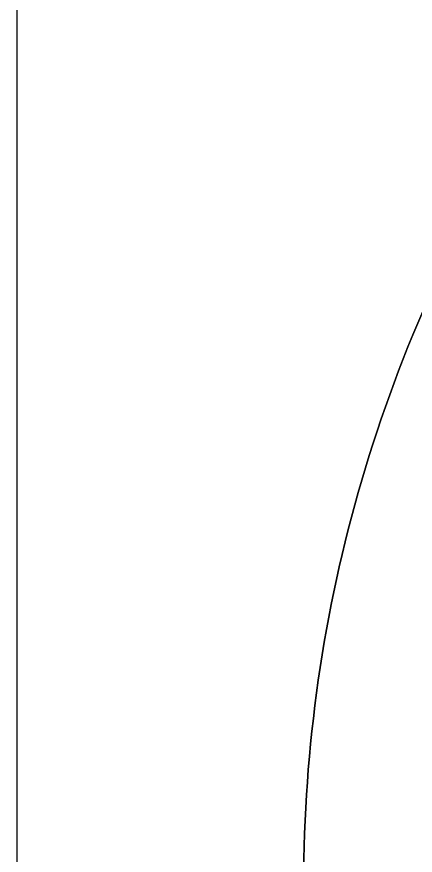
# Model space of a CAD drawing. Header units: centimetres. Extents: x -16.8 to 16.8, y -16.7 to 16.7.
# Drawn here: x -16.77 to -12.81, y 0 to 8.33 of the extents above; entities that cross this region are included whole.
import ezdxf

# ---------------------------------------------------------------- set-up
doc = ezdxf.new("R2010")
doc.units = ezdxf.units.CM
doc.header["$MEASUREMENT"] = 0
doc.layers.add('Layer 1', color=7, linetype='Continuous')

msp = doc.modelspace()

# ---------------------------------------------------------------- linework, layer by layer
at = {"layer": 'Layer 1', "color": 7}
for points, knots in [([(-16.77458, 16.66875), (-16.77458, 16.66875), (16.77458, 16.66875), (16.77458, 16.66875), (16.77458, 16.66875), (16.77458, 16.66875), (16.77458, -16.66875), (16.77458, -16.66875), (16.77458, -16.66875), (16.77458, -16.66875), (-16.77458, -16.66875), (-16.77458, -16.66875), (-16.77458, -16.66875), (-16.77458, -16.66875), (-16.77458, 16.66875), (-16.77458, 16.66875), (-16.77458, 16.66875), (-16.77458, 16.66875), (-16.77458, 16.66875), (-16.77458, 16.66875)], [0, 0, 0, 0, 0.1666667, 0.1666667, 0.1666667, 0.1666667, 0.3333333, 0.3333333, 0.3333333, 0.3333333, 0.5, 0.5, 0.5, 0.5, 0.6666667, 0.6666667, 0.6666667, 0.6666667, 1, 1, 1, 1]), ([(-0.03704, 13.96788), (-2.28812, 13.92096), (-4.53319, 13.34276), (-6.50699, 12.25444), (-6.50699, 12.25444), (-7.85248, 11.49456), (-9.1059, 10.55123), (-10.13883, 9.39765), (-10.13883, 9.39765), (-10.77666, 8.73831), (-11.30723, 7.98477), (-11.79689, 7.21148), (-11.79689, 7.21148), (-13.22599, 4.89938), (-13.97353, 2.17064), (-13.91955, -0.54681), (-13.91955, -0.54681), (-13.88286, -3.33622), (-13.02173, -6.1087), (-11.45117, -8.41622), (-11.45117, -8.41622), (-10.07674, -10.41224), (-8.21373, -12.09181), (-6.03215, -13.16214), (-6.03215, -13.16214), (-4.08234, -14.15944), (-1.8856, -14.63604), (0.2988, -14.64275), (0.2988, -14.64275), (1.34655, -14.60359), (2.39677, -14.49987), (3.41842, -14.25575), (3.41842, -14.25575), (4.41113, -14.02856), (5.36751, -13.66344), (6.28967, -13.23446), (6.28967, -13.23446), (7.22348, -12.75927), (8.13117, -12.22022), (8.94115, -11.55171), (8.94115, -11.55171), (10.31064, -10.48314), (11.43459, -9.12072), (12.33205, -7.6394), (12.33205, -7.6394), (13.06654, -6.39516), (13.60099, -5.03555), (13.93507, -3.63114), (13.93507, -3.63114), (14.12946, -2.73826), (14.28997, -1.83268), (14.29173, -0.91581), (14.29173, -0.91581), (14.43426, 2.26131), (13.49163, 5.48076), (11.61874, 8.05497), (11.61874, 8.05497), (10.97668, 8.97043), (10.22138, 9.8104), (9.36061, 10.52477), (9.36061, 10.52477), (7.19173, 12.43718), (4.40937, 13.62992), (1.53317, 13.90791), (1.53317, 13.90791), (1.00965, 13.93084), (0.48789, 14.01445), (-0.03704, 13.96788)], [0, 0, 0, 0, 0.0555556, 0.0555556, 0.0555556, 0.0555556, 0.1111111, 0.1111111, 0.1111111, 0.1111111, 0.1666667, 0.1666667, 0.1666667, 0.1666667, 0.2222222, 0.2222222, 0.2222222, 0.2222222, 0.2777778, 0.2777778, 0.2777778, 0.2777778, 0.3333333, 0.3333333, 0.3333333, 0.3333333, 0.3888889, 0.3888889, 0.3888889, 0.3888889, 0.4444444, 0.4444444, 0.4444444, 0.4444444, 0.5, 0.5, 0.5, 0.5, 0.5555556, 0.5555556, 0.5555556, 0.5555556, 0.6111111, 0.6111111, 0.6111111, 0.6111111, 0.6666667, 0.6666667, 0.6666667, 0.6666667, 0.7222222, 0.7222222, 0.7222222, 0.7222222, 0.7777778, 0.7777778, 0.7777778, 0.7777778, 0.8333333, 0.8333333, 0.8333333, 0.8333333, 0.8888889, 0.8888889, 0.8888889, 0.8888889, 1, 1, 1, 1])]:
    msp.add_open_spline(points, degree=3, knots=knots, dxfattribs=at)
at = {"layer": 'Layer 1'}
msp.add_open_spline([(-0.03704, 13.96788), (0.48789, 14.01445), (1.00965, 13.93084), (1.53317, 13.90791), (1.53317, 13.90791), (4.40937, 13.62992), (7.19173, 12.43718), (9.36061, 10.52477), (9.36061, 10.52477), (10.22138, 9.8104), (10.97668, 8.97043), (11.61874, 8.05497), (11.61874, 8.05497), (13.49163, 5.48076), (14.43426, 2.26131), (14.29173, -0.91581), (14.29173, -0.91581), (14.28997, -1.83268), (14.12946, -2.73826), (13.93507, -3.63114), (13.93507, -3.63114), (13.60099, -5.03555), (13.06654, -6.39516), (12.33205, -7.6394), (12.33205, -7.6394), (11.43459, -9.12072), (10.31064, -10.48314), (8.94115, -11.55171), (8.94115, -11.55171), (8.13117, -12.22022), (7.22348, -12.75927), (6.28967, -13.23446), (6.28967, -13.23446), (5.36751, -13.66344), (4.41113, -14.02856), (3.41842, -14.25575), (3.41842, -14.25575), (2.39677, -14.49987), (1.34655, -14.60359), (0.2988, -14.64275), (0.2988, -14.64275), (-1.8856, -14.63604), (-4.08234, -14.15944), (-6.03215, -13.16214), (-6.03215, -13.16214), (-8.21373, -12.09181), (-10.07674, -10.41224), (-11.45117, -8.41622), (-11.45117, -8.41622), (-13.02173, -6.1087), (-13.88286, -3.33622), (-13.91955, -0.54681), (-13.91955, -0.54681), (-13.97353, 2.17064), (-13.22599, 4.89938), (-11.79689, 7.21148), (-11.79689, 7.21148), (-11.30723, 7.98477), (-10.77666, 8.73831), (-10.13883, 9.39765), (-10.13883, 9.39765), (-9.1059, 10.55123), (-7.85248, 11.49456), (-6.50699, 12.25444), (-6.50699, 12.25444), (-4.53319, 13.34276), (-2.28812, 13.92096), (-0.03704, 13.96788), (-0.03704, 13.96788), (-0.03704, 13.96788), (-0.03704, 13.96788), (-0.03704, 13.96788)], degree=3, knots=[0, 0, 0, 0, 0.0526316, 0.0526316, 0.0526316, 0.0526316, 0.1052632, 0.1052632, 0.1052632, 0.1052632, 0.1578947, 0.1578947, 0.1578947, 0.1578947, 0.2105263, 0.2105263, 0.2105263, 0.2105263, 0.2631579, 0.2631579, 0.2631579, 0.2631579, 0.3157895, 0.3157895, 0.3157895, 0.3157895, 0.3684211, 0.3684211, 0.3684211, 0.3684211, 0.4210526, 0.4210526, 0.4210526, 0.4210526, 0.4736842, 0.4736842, 0.4736842, 0.4736842, 0.5263158, 0.5263158, 0.5263158, 0.5263158, 0.5789474, 0.5789474, 0.5789474, 0.5789474, 0.6315789, 0.6315789, 0.6315789, 0.6315789, 0.6842105, 0.6842105, 0.6842105, 0.6842105, 0.7368421, 0.7368421, 0.7368421, 0.7368421, 0.7894737, 0.7894737, 0.7894737, 0.7894737, 0.8421053, 0.8421053, 0.8421053, 0.8421053, 0.8947368, 0.8947368, 0.8947368, 0.8947368, 1, 1, 1, 1], dxfattribs=at)

doc.saveas('drawing.dxf')
